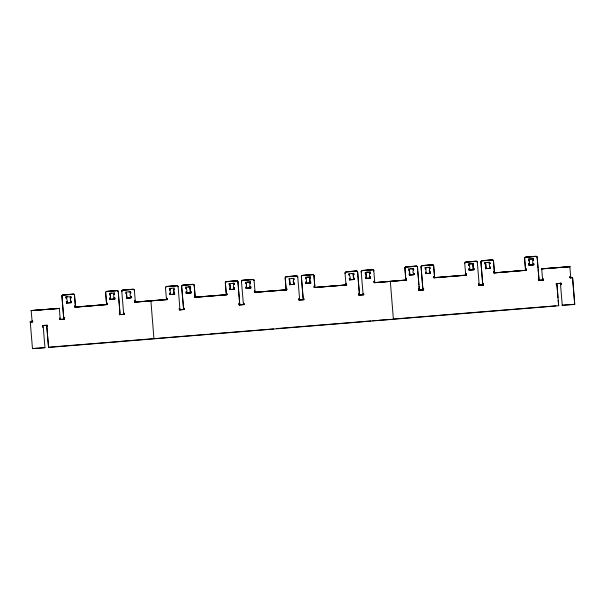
<?xml version="1.0" encoding="UTF-8"?>
<svg xmlns="http://www.w3.org/2000/svg" width="605" height="605" viewBox="0 0 605 605"><rect width="100%" height="100%" fill="white"/><g stroke="black" fill="none" stroke-linecap="round" stroke-linejoin="round"><path stroke-width="0.91" d="M166.572 286.437L176.743 285.605A1.202 1.202 0 0 1 178.036 286.709M346.128 271.766L356.3 270.934A1.202 1.202 0 0 1 357.593 272.031L359.385 293.849L358.742 293.788L358.886 295.089L363.673 294.703M422.139 265.55L432.31 264.718A1.202 1.202 0 0 1 433.603 265.814L434.503 276.477L433.906 276.53L434.042 277.831L466.364 275.184L466.175 273.778L465.578 273.831L466.175 273.778M106.76 291.436L116.939 290.604A1.202 1.202 0 0 1 118.232 291.708M133.1 289.288L122.921 290.12A1.202 1.202 0 0 0 121.824 291.413M182.778 285.227L192.95 284.395A1.202 1.202 0 0 1 194.243 285.492L194.288 285.598A1.202 1.202 0 0 0 192.995 284.501L182.823 285.333A1.202 1.202 0 0 0 181.719 286.626M296.495 275.933L286.316 276.765A1.202 1.202 0 0 0 285.22 278.058L286.112 288.721L286.709 288.668L286.021 288.509L285.174 277.945A1.202 1.202 0 0 1 286.271 276.659L296.45 275.82A1.202 1.202 0 0 1 297.743 276.924L299.581 298.847L298.893 298.681L299.535 298.741M465.873 262.086L476.052 261.254A1.202 1.202 0 0 1 477.345 262.351M492.213 259.931L482.034 260.763A1.202 1.202 0 0 0 480.937 262.056L482.73 283.874L483.327 283.828L483.425 285.023L478.54 285.197L483.425 285.023M286.369 276.871L296.541 276.039A1.202 1.202 0 0 1 297.834 277.135M66.731 298.121L66.134 298.167L65.99 296.866L67.594 296.737M110.564 298.257L109.868 298.091L110.564 298.257L110.276 294.673L109.679 294.718L109.49 293.312L111.88 293.115M129.039 291.716L130.725 291.799L125.893 292.079M169.529 289.825L170.126 289.78L169.529 289.825L169.339 288.419L170.935 288.29M188.094 286.883L190.484 286.694L190.673 288.101L189.985 287.935L190.673 288.101M232.38 283.269L234.074 283.352L229.234 283.632M247.15 282.059L250.432 282.013L245.6 282.293L245.736 283.601L246.341 283.548L246.628 287.133L245.978 287.08L246.122 288.381L250.909 287.988L250.72 286.581L250.122 286.626L250.72 286.581M292.238 278.376L293.924 278.459L289.092 278.739M306.198 277.234L310.191 276.909L310.38 278.315L309.692 278.149L310.38 278.315M351.286 273.543L353.683 273.347L353.872 274.761L353.184 274.594L353.872 274.761M366.055 272.341C376.93 272.795 363.302 270.518 365.443 273.815L366.04 273.762L366.327 277.347L365.685 277.294L366.282 277.241L365.949 273.551L365.352 273.596L365.254 272.401M410.341 268.718L413.631 268.673L408.836 269.059M425.292 268.923L425.897 268.87L425.292 268.923L425.103 267.508L429.989 267.334L425.156 267.622M469.397 263.893L473.39 263.568L473.579 264.975L472.883 264.809L473.579 264.975M485.702 263.871L485.104 263.924L484.96 262.615L488.946 262.29M528.641 260.475L528.452 259.061L533.33 258.887L528.498 259.167L528.641 260.475L529.239 260.422L529.526 264.007L528.838 263.848L529.526 264.007M66.043 296.972L70.876 296.692L70.974 297.887L70.278 297.721L70.974 297.887M169.385 288.524L174.127 288.025L174.316 289.44L173.627 289.273L174.316 289.44M185.743 287.186L190.583 286.906M310.282 277.12L305.449 277.4M349.637 274.995L349.04 275.041L348.896 273.74L353.774 273.566M468.648 264.06L473.481 263.78M485.006 262.729L489.748 262.23L489.937 263.636L489.248 263.47L489.846 263.425M66.686 298.015C65.726 297.751 67.858 299.77 67.072 301.812L66.376 301.645L67.072 301.812M109.581 294.506L110.276 294.673M113.77 294.166C114.935 293.727 112.802 296.095 114.156 297.962L114.753 297.917L114.156 297.962M126.543 293.123C125.779 292.162 126.967 297.259 126.422 298.167L131.209 297.773L131.02 296.367L130.423 296.412L131.02 296.367M130.136 292.828C131.293 292.389 129.168 294.756 130.514 296.624M186.393 288.23C185.425 287.965 187.565 289.984 186.771 292.026L186.083 291.86L186.227 293.168L191.014 292.775L190.87 291.474L190.272 291.519L189.985 287.935M229.976 284.887L229.287 284.721L229.976 284.887L230.271 288.472L229.575 288.305L230.271 288.472M233.477 284.38C234.642 283.942 232.509 286.309 233.855 288.177L234.46 288.131L233.855 288.177M245.645 282.406L245.645 283.382L246.341 283.548M249.835 283.042C250.999 282.603 248.867 284.97 250.22 286.838M289.734 279.782C289.319 278.943 289.712 284.531 290.075 283.473M293.327 279.487C294.514 279.064 292.321 281.31 293.667 283.178L294.264 283.132M306.1 278.444C305.132 278.179 307.272 280.198 306.478 282.24L305.835 282.187L306.433 282.134M349.592 274.889C348.624 274.625 350.764 276.644 349.97 278.686L349.327 278.625L349.924 278.58M369.542 273.256C370.706 272.825 368.574 275.184 369.92 277.052L370.517 277.007L369.92 277.052M409.441 269.996C409.025 269.157 409.419 274.746 409.774 273.687M413.033 269.701C414.198 269.263 412.065 271.63 413.412 273.498L414.009 273.452L413.412 273.498M429.391 268.363C430.579 267.939 428.385 270.185 429.724 272.053L430.329 272.008M469.291 265.103C468.33 264.839 470.463 266.858 469.677 268.9L469.034 268.847L469.631 268.794M485.747 263.977L485.059 263.818L485.747 263.977L486.034 267.561L485.346 267.402L486.034 267.561M528.551 260.256L529.239 260.422M532.74 259.916C533.905 259.484 531.772 261.844 533.118 263.712L533.716 263.667L533.118 263.712M109.626 294.612L110.231 294.567M113.816 294.272L114.421 294.219M125.991 293.274L126.589 293.228L126.921 296.919M130.181 292.933L130.778 292.888M169.483 289.719L170.081 289.674M173.673 289.379L174.27 289.326M186.438 288.335L185.841 288.381L185.697 287.08L185.886 288.494M229.93 284.781L229.333 284.826L229.189 283.526L229.378 284.932M233.522 284.486L234.12 284.441M245.69 283.488L246.288 283.442M249.88 283.148L250.478 283.102M289.182 279.934L289.787 279.888L290.12 283.579M293.372 279.593L293.977 279.548M305.548 278.595L306.145 278.55M365.397 273.71L365.995 273.657M369.587 273.362L370.184 273.316M408.889 270.148L409.487 270.102L409.819 273.793M413.079 269.807L413.676 269.762M425.247 268.817L425.844 268.764M429.437 268.469L430.034 268.423M469.344 265.209L468.739 265.255L468.603 263.954M489.294 263.576L489.891 263.53M528.596 260.362L529.193 260.316M532.786 260.021L533.383 259.976M70.278 297.721L70.566 301.305L71.163 301.26L71.352 302.666L66.474 302.84L71.352 302.666M169.725 293.198C171.359 293.319 168.538 293.054 169.914 294.612L174.701 294.219L174.512 292.812L173.915 292.858L174.512 292.812M289.424 283.412L290.029 283.367M294.219 283.027C292.835 283.39 295.316 282.694 294.408 284.433L289.523 284.607L294.408 284.433M305.79 282.081L306.478 282.24M309.692 278.149L309.979 281.733L310.577 281.688L310.766 283.095L305.88 283.276L310.766 283.095M349.282 278.519L349.97 278.686M353.184 274.594L353.471 278.179L354.069 278.134L354.258 279.54L349.372 279.714L354.258 279.54M365.639 277.188L366.327 277.347M409.729 273.581L409.131 273.626L409.32 275.041L414.107 274.647L413.918 273.241M472.883 264.809L473.17 268.393L473.776 268.348L473.965 269.754L469.079 269.936L473.965 269.754M66.421 301.751L67.026 301.706M70.611 301.411L71.216 301.366M114.111 297.857L114.708 297.811L114.852 299.112L110.057 299.498L109.868 298.091M126.279 296.858L126.876 296.813M130.468 296.518L131.066 296.473M169.771 293.304L170.368 293.259M174.558 292.918L173.96 292.964L173.627 289.273M186.128 291.973L186.726 291.92M190.318 291.625L190.915 291.58M229.62 288.411L230.218 288.366M233.81 288.071L234.407 288.025L234.551 289.326L229.673 289.5L234.551 289.326M250.167 286.732L250.773 286.687M310.025 281.839L310.622 281.794M353.517 278.285L354.114 278.24M369.874 276.946L370.472 276.901L370.615 278.202L365.738 278.383L370.615 278.202M413.366 273.392L413.964 273.347M425.534 272.401L426.139 272.348M473.223 268.499L473.821 268.454M485.392 267.508L485.989 267.455L485.656 263.765M489.581 267.16L490.224 267.221L489.536 267.055M533.073 263.606L533.67 263.561M70.566 301.305L71.261 301.471M190.272 291.519L190.961 291.686L191.059 292.88L186.181 293.054L191.059 292.88M309.979 281.733L310.668 281.9M353.471 278.179L354.159 278.345M426.185 272.454L425.489 272.295L426.185 272.454L425.799 268.658M429.679 271.947L430.276 271.902L430.465 273.309L425.633 273.596L430.42 273.203M473.17 268.393L473.866 268.56M109.966 299.286L114.852 299.112M245.932 286.967L246.031 288.169L250.909 287.988M425.587 273.49L430.465 273.309M490.322 268.416L485.437 268.597L490.322 268.416L490.179 267.115M528.929 265.043C540.764 262.668 527.757 268 528.838 263.848M110.012 299.392L114.799 299.006M126.377 298.061L131.164 297.668M169.869 294.499L174.656 294.113M234.506 289.22L229.718 289.606L229.575 288.305M246.076 288.275L250.863 287.882M289.568 284.713L294.355 284.327M305.933 283.382L310.72 282.989L310.577 281.688M349.425 279.828L354.212 279.434L354.069 278.134M365.783 278.489L370.57 278.096M409.275 274.935L414.062 274.541M490.277 268.31L485.49 268.703L485.346 267.402M528.982 265.149L533.769 264.756M75.307 305.729L74.74 305.775L74.929 307.189L107.251 304.542L107.062 303.135L106.465 303.181L107.062 303.135M166.919 298.242C165.664 298.552 167.804 298.008 167.109 299.649L134.688 302.077L167.01 299.437M194.523 295.989L195.09 296.049M226.769 293.349C225.393 293.712 227.873 293.017 226.958 294.756L194.636 297.403L194.507 296.737M254.41 291.088L254.992 291.262L254.35 291.202M314.154 286.203C315.757 286.286 313.012 286.135 314.343 287.617L346.665 284.97L346.476 283.563L345.871 283.616L346.476 283.563M374.003 281.31C375.637 281.431 372.824 281.166 374.192 282.724L406.515 280.077L406.326 278.671L405.728 278.724L404.874 268.166A1.202 1.202 0 0 1 405.978 266.873L416.149 266.041A1.202 1.202 0 0 1 417.442 267.138L417.662 269.853M433.853 276.424C435.456 276.5 432.719 276.349 434.042 277.831M493.71 271.532C495.344 271.645 492.523 271.38 493.899 272.938L526.214 270.291L526.025 268.885L525.427 268.938L524.58 258.38A1.202 1.202 0 0 1 525.684 257.087L535.856 256.255A1.202 1.202 0 0 1 537.149 257.352L537.474 261.421M74.793 305.88L75.391 305.835M107.108 303.241L106.51 303.286L105.618 292.623A1.202 1.202 0 0 1 106.714 291.33L116.894 290.498A1.202 1.202 0 0 1 118.187 291.595M167.056 299.543L134.741 302.182L134.681 300.988M135.202 300.942L134.643 300.988M166.367 298.401L166.965 298.348L167.109 299.649M226.815 293.455L226.217 293.508L225.317 282.837A1.202 1.202 0 0 1 226.421 281.544L236.593 280.712A1.202 1.202 0 0 1 237.886 281.817L238.589 290.06M254.418 291.202L254.947 291.156M286.067 288.615L286.664 288.562L286.808 289.863L254.395 292.291L286.808 289.863M345.924 283.722L346.521 283.669M374.049 281.423L374.646 281.37M405.773 278.829L406.371 278.776M465.623 273.936L466.221 273.884M493.756 271.637L494.353 271.584M525.473 269.043L526.078 268.991M405.728 278.724L406.416 278.882M525.427 268.938L526.123 269.096M31.15 310.546L59.373 308.459L31.15 310.546L32.042 320.718L32.549 320.453L32.738 321.86L30.25 321.845L32.738 321.86M194.545 297.184L226.958 294.756M314.245 287.398L346.665 284.97M433.951 277.619L466.364 275.184M541.687 268.809L569.91 266.722L541.687 268.809L542.579 278.981L543.086 278.724L543.275 280.13L538.397 280.304L543.275 280.13M31.195 310.652L59.328 308.353M74.884 307.075L107.206 304.436M194.591 297.289L226.913 294.65M286.762 289.757L254.44 292.404L254.402 291.875M314.298 287.511L346.612 284.864M374.147 282.618L406.469 279.971L406.326 278.671M433.997 277.725L466.319 275.078M493.854 272.832L526.168 270.185L526.025 268.885M541.732 268.915L569.865 266.616M32.594 320.559L32.042 320.718M64.274 317.935L64.41 319.16L59.623 319.553L59.479 318.253L60.129 318.313M62.02 296.412A1.202 1.202 0 0 1 63.117 295.119L73.296 294.287A1.202 1.202 0 0 1 74.589 295.384L74.491 295.172A1.202 1.202 0 0 0 73.197 294.075L63.026 294.907A1.202 1.202 0 0 0 61.922 296.2L63.669 317.912L64.319 317.965L64.455 319.266L59.577 319.448L64.455 319.266M124.017 313.087C122.792 313.11 125.28 312.936 124.312 314.381L119.427 314.555L119.336 313.36L119.979 313.42L118.293 292.956M184.018 308.179L184.162 309.488L179.375 309.873L179.186 308.467L179.829 308.527M194.462 288.683L194.197 285.386A1.202 1.202 0 0 0 192.904 284.289L182.725 285.121A1.202 1.202 0 0 0 181.629 286.415L183.61 308.217M243.876 303.286L244.012 304.595L239.225 304.98L239.035 303.574L239.686 303.634L238.65 291.315M243.528 303.211L243.921 303.4M303.725 298.401C302.243 298.545 304.784 298.008 303.869 299.702L298.983 299.876L303.869 299.702M423.432 288.615C421.942 288.759 424.491 288.222 423.568 289.916L418.781 290.302L418.592 288.895L419.242 288.956M478.495 284.108L479.092 284.063M493.937 266.858L493.461 260.921A1.202 1.202 0 0 0 492.167 259.825L481.988 260.657A1.202 1.202 0 0 0 480.892 261.95L482.639 283.662L483.282 283.722M538.495 279.207L538.987 279.276L537.195 257.458A1.202 1.202 0 0 0 535.901 256.361L525.73 257.193A1.202 1.202 0 0 0 524.626 258.486L525.526 269.149M543.131 278.829L542.579 278.981M572.322 304.398L574.705 304.315L572.557 277.627L570.16 277.824L570.016 276.515L570.666 276.576M59.479 318.253L60.175 318.419L59.275 308.248M63.669 317.912L64.364 318.071M106.556 303.4L105.709 292.843A1.202 1.202 0 0 1 106.813 291.549L116.984 290.718A1.202 1.202 0 0 1 118.278 291.814L120.024 313.526L119.336 313.36M165.558 287.95A1.202 1.202 0 0 1 166.662 286.657L176.834 285.825A1.202 1.202 0 0 1 178.127 286.921L179.874 308.633L179.186 308.467M183.375 308.126L184.064 308.293M226.262 293.614L225.415 283.057A1.202 1.202 0 0 1 226.512 281.764L236.691 280.932A1.202 1.202 0 0 1 237.984 282.028L239.731 303.74L239.035 303.574M358.742 293.788L359.43 293.954L357.684 272.242A1.202 1.202 0 0 0 356.39 271.146L346.219 271.978A1.202 1.202 0 0 0 345.115 273.271M363.718 294.809L363.575 293.508L362.932 293.448L363.529 293.395L363.718 294.809L358.841 294.983L363.628 294.59M405.819 278.935L404.927 268.272A1.202 1.202 0 0 1 406.023 266.979L416.202 266.147A1.202 1.202 0 0 1 417.495 267.244L419.288 289.061L418.592 288.895M478.449 284.002L479.137 284.168L477.3 262.245A1.202 1.202 0 0 0 476.006 261.148L465.827 261.98A1.202 1.202 0 0 0 464.731 263.273L465.668 274.042M570.016 276.515L570.712 276.682L569.819 266.51M119.427 314.555L124.312 314.381M239.134 304.769L244.012 304.595M30.295 321.951L32.693 321.754M119.472 314.66L124.267 314.267M179.33 309.768L184.117 309.374L183.988 308.225M239.179 304.875L243.966 304.489M299.029 299.982L303.823 299.596M418.736 290.196L423.523 289.81M538.442 280.41L543.23 280.024M572.602 277.733L570.114 277.71L572.602 277.733L574.75 304.421L562.189 305.23M37.896 348.2L32.398 348.541L44.959 347.731L43.235 326.806L42.637 326.859L42.494 325.558L46.986 325.188M556.229 283.563L557.727 283.442M559.822 283.269C566.189 282.959 549.93 284.282 558.967 283.45M42.547 325.664L47.334 325.271M559.867 283.374L561.062 283.276M42.494 325.558L47.379 325.377L47.477 326.571L46.782 326.405L47.477 326.571M556.32 284.758L557.016 284.917L556.298 284.456M560.51 284.41L561.206 284.577L560.51 284.41L562.279 305.442M556.373 284.864L556.971 284.811L558.687 305.737L48.551 347.436L46.782 326.405M560.563 284.524L561.16 284.471M42.683 326.965C44.097 326.541 41.662 327.365 42.592 325.77M38.682 348.132L44.914 347.625M48.46 347.225L119.881 341.5M120.773 341.311L208.188 334.278M209.995 334.02L273.649 328.931M276.409 328.591L363.423 321.588M365.254 321.331L370.91 320.975M372.733 320.718L378.39 320.363M379.274 320.181L393.401 319.251L390.308 281.295M394.241 318.956L438.239 315.47M439.132 315.288L555.829 305.858M562.234 305.336L563.792 305.207M564.525 305.041L570.81 304.633M558.687 305.737L558.181 300.322M538.987 279.276L538.132 269.565M524.58 258.38L524.671 258.592A1.202 1.202 0 0 1 525.775 257.299L535.947 256.467A1.202 1.202 0 0 1 537.24 257.564M526.214 270.291L493.899 272.938M484.96 262.615L485.149 264.03M483.327 283.828L483.38 284.917L478.585 285.303L478.449 284.078M469.677 268.9L468.981 268.733L469.125 270.042L473.912 269.649L473.776 268.348M423.568 289.916L418.781 290.302M414.107 274.647L409.32 275.041M419.288 289.061L418.978 286.135M406.515 280.077L374.192 282.724M289.137 278.845L289.235 280.039M184.162 309.488L179.375 309.873M174.701 294.219L169.914 294.612M150.895 300.866L153.942 338.709M131.209 297.773L126.422 298.167M125.938 292.185L126.037 293.38M107.251 304.542L74.929 307.189M70.876 296.692L70.921 297.781L70.324 297.826L70.664 301.517M65.99 296.866L66.179 298.273M47.379 325.377L47.424 326.466L46.827 326.518L48.551 347.436M570.114 276.735L570.205 277.929M561.016 283.17L561.206 284.577M556.925 284.705L557.447 291.209M557.553 292.51L557.969 297.721M556.32 283.775L556.418 284.97M537.588 262.782L538.027 268.204M538.306 279.185L538.488 280.523M533.239 258.675L533.428 260.082M533.625 263.455L533.814 264.861M529.148 260.21L529.481 263.901L528.883 263.954L529.027 265.255M493.506 261.027L494.398 271.69M493.99 267.523L494.308 271.479M489.793 262.336L489.937 263.636M490.133 267.009L490.231 268.204M489.248 263.47L489.627 267.274M485.437 267.614L485.535 268.809M478.54 284.214L478.638 285.416M473.39 263.568L473.533 264.869L472.928 264.914L473.269 268.605M468.693 264.173L468.792 265.368M469.079 268.953L469.17 270.148M434.549 276.583L433.702 266.026A1.202 1.202 0 0 0 432.409 264.929L422.23 265.761A1.202 1.202 0 0 0 421.125 267.055L422.88 288.766M429.898 267.123L430.087 268.529M429.482 268.575L429.777 272.167M425.587 272.507L425.678 273.702M421.035 266.843L422.827 288.661M417.775 271.206L418.32 277.99M418.426 279.351L418.864 284.774M413.533 268.461L413.722 269.868M408.746 268.847L408.935 270.261M374.699 281.476L373.754 270.707A1.202 1.202 0 0 0 372.461 269.611L362.282 270.443A1.202 1.202 0 0 0 361.185 271.736L363.023 293.659M370.086 272.121L370.23 273.422M370.041 272.016L370.139 273.21M370.426 276.795L370.525 277.99M365.73 277.4L365.828 278.595M358.833 294L358.931 295.195M353.683 273.347L353.827 274.655L353.229 274.7L353.562 278.391M348.987 273.952L349.085 275.146M349.372 278.739L349.471 279.934M345.024 273.059L345.969 283.828M314.842 286.369L313.995 275.812A1.202 1.202 0 0 0 312.702 274.715L302.523 275.547A1.202 1.202 0 0 0 301.426 276.84L303.173 298.552M314.267 279.669L313.904 275.6A1.202 1.202 0 0 0 312.611 274.504L302.432 275.335A1.202 1.202 0 0 0 301.335 276.629L303.128 298.446M314.275 280.221L314.797 286.263L314.199 286.316L314.343 287.617M310.191 276.909L310.335 278.209L309.737 278.255L310.07 281.945M305.404 277.294L305.593 278.708M305.835 282.187L305.979 283.488M298.893 298.681L299.082 300.088M293.833 278.24L294.022 279.654M293.425 279.699L293.712 283.284M289.477 283.518L289.613 284.826M286.619 288.456L286.717 289.651M254.992 291.262L254.047 280.493A1.202 1.202 0 0 0 252.754 279.397L242.582 280.228A1.202 1.202 0 0 0 241.478 281.522L243.323 303.445M254.395 291.315L254.486 292.51M250.341 281.801L250.53 283.208M246.243 283.337L246.583 287.027M243.845 303.407L243.921 304.375M239.081 303.68L239.225 304.98M234.029 283.238L234.165 284.547M233.976 283.132L234.074 284.327M234.362 287.92L234.46 289.114M229.885 284.675L230.15 287.466M229.666 288.524L229.764 289.719M194.243 285.492L195.143 296.155M194.515 289.341L195.044 295.943M194.538 296.208L194.636 297.403M190.484 286.694L190.628 287.995L190.03 288.041L190.363 291.731M186.174 292.079L186.272 293.274M181.674 286.52L183.466 308.338M173.718 289.485L174.006 293.07M170.035 289.568L170.413 293.365M165.468 287.73L166.413 298.507M135.286 301.048L134.348 290.279A1.202 1.202 0 0 0 133.055 289.182L122.875 290.014A1.202 1.202 0 0 0 121.779 291.308L123.617 313.231M134.688 301.101L134.786 302.296M130.635 291.58L130.824 292.994M119.382 313.466L119.525 314.766M114.466 294.332L114.322 293.024L109.535 293.417L109.679 294.718M114.277 292.918L114.368 294.113M114.663 297.698L114.753 298.9M110.178 294.461L110.518 298.152L109.921 298.197L110.057 299.498M75.436 305.941L74.536 295.278A1.202 1.202 0 0 0 73.243 294.181L63.071 295.013A1.202 1.202 0 0 0 61.967 296.306L63.767 318.124M74.491 295.172L74.649 297.153M74.702 297.811L75.239 304.406M71.163 301.26L71.307 302.56L66.52 302.954L66.376 301.645M66.474 301.865L66.565 303.06M59.577 318.464L59.668 319.659M30.25 321.845L32.489 348.752M464.821 263.485A1.202 1.202 0 0 1 465.926 262.192L476.097 261.36A1.202 1.202 0 0 1 477.39 262.457M421.08 266.949A1.202 1.202 0 0 1 422.184 265.655L432.356 264.824A1.202 1.202 0 0 1 433.649 265.92M404.972 268.378A1.202 1.202 0 0 1 406.068 267.085L416.248 266.253A1.202 1.202 0 0 1 417.541 267.349M480.983 262.162A1.202 1.202 0 0 1 482.079 260.868L492.258 260.037A1.202 1.202 0 0 1 493.551 261.133M134.439 290.491A1.202 1.202 0 0 0 133.145 289.394L122.966 290.226A1.202 1.202 0 0 0 121.87 291.519M237.939 281.922A1.202 1.202 0 0 0 236.646 280.826L226.467 281.658A1.202 1.202 0 0 0 225.362 282.951M254.092 280.599A1.202 1.202 0 0 0 252.799 279.502L242.628 280.334A1.202 1.202 0 0 0 241.524 281.627M313.95 275.706A1.202 1.202 0 0 0 312.656 274.609L302.477 275.441A1.202 1.202 0 0 0 301.381 276.735M357.638 272.137A1.202 1.202 0 0 0 356.345 271.04L346.173 271.872A1.202 1.202 0 0 0 345.069 273.165M373.799 270.813A1.202 1.202 0 0 0 372.506 269.717L362.334 270.548A1.202 1.202 0 0 0 361.23 271.842M178.082 286.815A1.202 1.202 0 0 0 176.789 285.719L166.617 286.543A1.202 1.202 0 0 0 165.513 287.836M373.845 270.919A1.202 1.202 0 0 0 372.551 269.822L362.38 270.654A1.202 1.202 0 0 0 361.276 271.947M254.145 280.705A1.202 1.202 0 0 0 252.852 279.608L242.673 280.44A1.202 1.202 0 0 0 241.569 281.733"/></g></svg>
